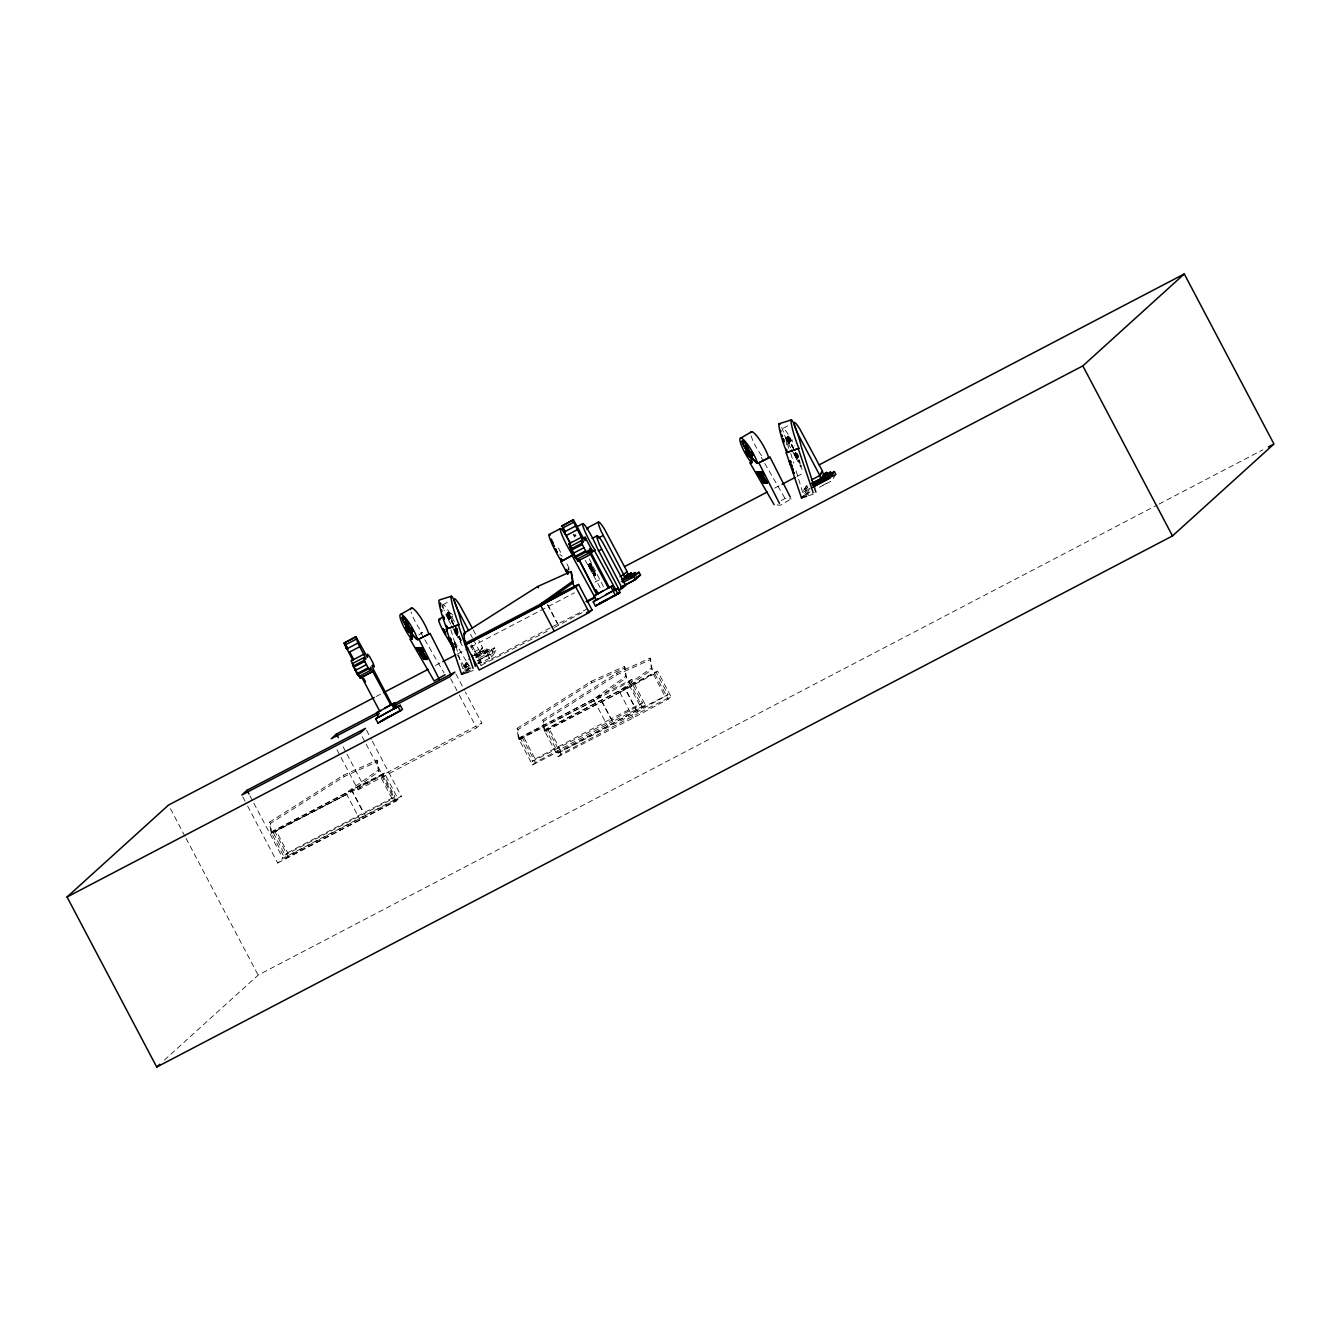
<?xml version="1.0" encoding="UTF-8"?>
<svg xmlns="http://www.w3.org/2000/svg" width="1341" height="1341" viewBox="0 0 1341 1341"><rect width="100%" height="100%" fill="white"/><g stroke="black" fill="none" stroke-linecap="round" stroke-linejoin="round"><path stroke-width="0.75" stroke-dasharray="5 3.75" d="M594.381 575.96L592.739 572.959L594.381 575.96L593.929 571.819L595.84 574.3L594.029 571.836L595.773 574.367L594.415 571.752L595.354 575.222L594.465 575.607L593.61 573.227A30.893 3.554 62.4 0 1 594.314 574.937L594.516 575.54M592.404 567.461C596.477 576.094 588.381 564.025 593.828 570.227M800.711 464.673L801.18 465.897M459.259 636.925L460.349 639.741M799.554 461.354C799.37 457.398 797.577 461.622 799.605 463.466M448.699 613.323L447.86 612.301L449.587 616.374M457.13 634.561L456.426 632.684M457.164 634.88L454.314 630.086C460.114 632.868 455.672 638.249 454.113 630.253M788.944 443.385C791.777 440.569 782.155 432.137 789.011 443.553C793 442.614 788.357 432.808 786.832 437.535L788.24 439.328L786.832 437.535M797.074 458.27L796.655 457.214M457.667 633.991L455.068 628.996L455.253 630.689M790.352 441.792L787.586 436.579L790.587 441.44L789.598 442.262L788.441 440.552L789.681 442.228M797.778 456.242L795.263 452.101L797.727 457.482L797.157 458.773L794.526 454.348L794.911 453.224L796.956 457.482M794.76 453.442L795.196 454.398M593.979 571.802C598.539 578.709 591.163 569.154 594.549 574.585L593.51 572.473L594.281 571.635M455.135 629.247L457.247 634.746M797.359 458.203L794.727 453.04M794.727 455.873C792.967 453.208 796.101 451.481 796.453 455.705M593.677 571.618L595.27 574.87L595.169 573.361M589.671 566.857A9.337 1.073 62.4 0 0 590.358 568.148L588.984 564.477L589.654 565.718M594.365 571.836L593.258 573.412A30.893 3.554 62.4 0 1 593.962 575.121L593.175 572.573L593.661 573.747M447.559 612.787L448.866 615.1M449.671 618.989L446.888 614.01L447.676 612.954M789.614 442.698C787.184 435.071 786.731 443.72 789.899 442.513L787.167 437.25M591.565 565.634L591.398 564.695L589.688 565.366L590.61 566.288C590.275 570.026 589.453 562.868 588.515 565.265C591.063 568.232 587.341 563.455 588.833 566.455M787.485 436.479L789.916 441.86M590.325 566.74L591.146 567.26L589.017 564.125L590.66 563.304L589.571 563.622C592.538 569.003 593.074 566.053 590.057 563.505M591.616 570.227L592.554 571.249L591.213 568.4L592.739 571.501L591.448 569.053M594.935 574.266L593.644 573.093L594.817 575.591C590.794 568.366 595.22 577.351 594.314 572.791M590.342 568.131L588.95 564.628L590.895 567.813L590.023 568.131M590.61 565.198L589.889 563.656L591.733 566.321M569.02 569.824L568.249 568.098M591.314 564.695C591.632 569.372 589.554 560.152 590.744 564.46M562.214 556.347L559.7 554.302M590.258 563.538L590.711 567.042L589.386 563.941L589.822 564.762L587.978 564.93M592.94 569.959L593.962 570.964L592.035 567.645L593.175 569.824M448.581 616.307C450.76 619.726 448.162 619.995 446.519 614.212L448.212 612.116M788.793 439.546L787.469 438.272L789.011 440.183M595.404 574.551L595.052 573.479L595.722 574.434M799.437 462.159L798.783 460.499L799.521 462.628M447.123 613.809L448.313 615.62L447.324 613.139M447.492 613.491L449.905 618.151L450.274 616.307M787.083 437.384L787.888 439.513M593.895 570.311L592.94 570.746L591.599 567.981M593.208 572.892L594.734 575.775L593.56 572.909M454.582 630.019L455.152 631.98M794.09 453.794L797.157 458.773M595.857 574.551L594.532 575.423M593.225 570.897L591.917 568.45L590.912 568.819L592.219 571.534L591.398 569.02M588.598 564.628C587.609 568.5 589.654 561.158 590.778 564.762M589.453 564.913L589.587 563.622M589.856 563.874L590.157 564.561M789.229 438.809L790.553 441.239M442.949 608.144L442.496 607.02M458.538 637.025L461.12 640.78L459.611 637.662M458.89 636.841L459.309 638.098M592.722 569.607L591.666 567.981L592.37 571.048M591.197 568.534L591.565 570.026L590.928 568.936M589.286 566.355L590.04 567.846L588.263 564.829M589.939 565.701C592.169 565.969 591.18 567.277 589.034 564.125M454.884 644.585L455.152 645.507M456.074 646.932L455.286 644.317L455.303 645.306M448.38 615.972L447.525 614.564L448.816 615.301M449 619.693L448.866 617.329M447.86 612.301C452.068 613.826 448.833 622.291 450.174 618.235L447.576 613.373M454.146 630.102L454.716 629.18M455.068 628.996C452.353 634.628 461.857 638.132 454.968 628.611L457.734 633.12M456.225 628.627L457.532 632.047M457.197 628.761L457.633 629.884M457.214 631.343L456.108 627.605M456.862 635.265L457.784 633.907M459.326 635.768L458.572 637.293L459.997 639.925M469.384 665.739L466.668 670.047L464.405 665.807L469.886 657.543M467.892 662.907L465.159 667.215L468.629 665.404M464.64 670.265L467.707 665.421L466.199 662.588L462.109 669.058L469.166 665.371M474.697 654.525L479.894 651.827L482.609 647.519L478.838 640.428M483.766 650.519L481.05 654.827L479.542 652.011L482.257 647.703L483.766 650.519L474.094 655.581M486.817 648.692L483.632 653.704L484.386 655.129L487.571 650.1L486.817 648.692L471.579 656.654M486.984 654.006L490.622 648.256L492.868 652.497L489.247 658.247L486.984 654.006L477.614 658.666M477.983 660.761L490.337 654.307L494.41 647.837L495.919 650.653L491.829 657.124L478.821 663.694M787.519 437.065L789.246 441.658L788.458 439.697M789.145 438.608L787.854 436.261L790.235 441.625M789.413 440.368C791.928 444.676 786.429 433.193 788.273 437.216M796.889 455.605L797.929 456.644M797.325 455.554L797.878 456.996M796.755 458.756L794.61 453.593L796.956 458.756M798.063 457.08L796.286 453.711M796.805 458.957L797.945 457.147L794.911 452.286L797.375 457.784M799.068 460.147L799.538 463.114M810.081 491.929L806.611 493.739L804.349 489.515L807.986 483.766M807.835 486.615L805.103 490.923L810.316 488.208M804.583 493.957L807.651 489.113L806.142 486.297L802.052 492.75L809.109 489.063M806.611 493.739L809.327 489.431M835.862 474.362L831.772 480.832L819.435 487.286M593.493 572.439L594.717 574.585L593.694 572.506M589.654 567.277L591.699 566.757L590.375 565.533M588.665 565.952L589.571 567.897L590.895 567.796M594.398 573.546L594.281 572.205M457.331 630.253L455.655 628.661L456.996 630.002M568.735 569.539L568.081 570.009M455.202 644.183L454.23 643.948M271.569 833.214L274.385 830.666L384.431 773.12L397.875 798.633L395.059 801.18L360.075 819.904L285.013 858.726L271.569 833.214L346.632 794.408L381.615 775.668L384.431 773.12M273.111 832.359L275.676 830.029L287.628 852.708L285.063 855.038L273.111 832.359L346.649 794.341L360.075 819.904M457.398 654.944L466.668 670.483L470.037 667.416M477.614 663.996L481 660.929L471.747 645.407M336.943 749.703L358.081 789.799L363.294 785.072L481.805 723.101L465.478 692.124M247.616 806.025L277.671 863.017L282.884 858.29L401.395 796.319L372.312 741.171M285.013 858.726L287.846 856.161L397.875 798.633M392.259 799.001L394.874 796.621L382.923 773.958L380.308 776.322L392.259 799.001L285.063 855.038M358.081 789.799L476.591 727.828L481.805 723.101M277.671 863.017L396.182 801.046L401.395 796.319M164.39 1060.077L258.159 975.108L1157.166 505.054M645.39 704.88L642.574 707.428L607.59 726.151L532.528 764.973L519.084 739.461L521.9 736.913L599.226 696.046L612.669 721.559L645.39 704.88L631.946 679.367L598.941 696.247L610.893 718.927L642.389 702.868L630.438 680.205L627.823 682.569L639.774 705.232L606.115 723.252L532.578 761.286L520.626 738.606L523.191 736.276L535.143 758.956L532.578 761.286M544.697 731.214L547.514 728.666L624.839 687.799L638.282 713.311L671.02 696.633L657.559 671.12L624.554 688L636.522 710.68L668.002 694.621L656.051 671.958L619.777 692.342L544.697 731.214L558.158 756.726L633.203 717.904L668.187 699.181L671.02 696.633M532.528 764.973L535.361 762.409L612.669 721.559M519.084 739.461L594.164 700.589L629.13 681.915L631.946 679.367M560.756 750.709L548.804 728.029L546.24 730.376L558.191 753.039L636.522 710.68M558.158 756.726L560.974 754.162L638.282 713.311M619.76 692.409L654.743 673.685L657.559 671.12M639.774 705.232L642.389 702.868M558.191 753.039L631.728 715.004L668.002 694.621M270.848 832.091L345.693 793.168L378.246 770.103L377.005 760.146L343.464 775.215L269.608 822.117L270.848 832.091L271.67 833.381L346.514 794.459L379.067 771.41L377.005 760.146M518.364 738.321L593.208 699.415L625.761 676.35L624.52 666.376L590.979 681.463L517.123 728.364L518.364 738.321L519.185 739.629L594.029 700.706L626.582 677.658L624.52 666.376M543.977 730.091L618.838 691.168L651.374 668.103L650.134 658.146L616.592 673.216L542.736 720.117L543.977 730.091L544.798 731.381L619.643 692.459L652.195 669.41L650.134 658.146M591.029 564.611L590.258 564.863M271.67 833.381L270.429 823.408L344.268 776.523L377.81 761.437M519.185 739.629L517.944 729.655L591.783 682.77L625.325 667.684M544.798 731.381L543.558 721.408L617.413 674.523L650.955 659.437M590.409 567.377L588.33 564.745L589.051 565.466M446.67 614.765L449.788 612.921M454.213 644.166L455.286 644.317M455.823 647.653L457.03 646.68L455.957 647.334M477.865 662.789L481 660.929M466.668 670.483L471.361 667.701M418.694 634.947L422.314 632.835A17.265 3.487 59.9 0 1 411.167 611.965M781.384 500.495L785.005 498.399L791.224 498.919M789.413 499.975L780.361 505.222L776.204 504.87M554.537 627.387L584.659 611.261M550.162 627.89L481.805 664.03L471.697 644.837M552.006 626.918L589.051 607.942M287.628 852.708L394.874 796.621M535.143 758.956L610.893 718.927M442.899 604.757L449.352 601.388M787.687 425.935L782.842 428.466A20.836 2.397 62.4 0 1 788.424 434.685L794.291 445.262M448.28 612.25L450.559 617.782M788.223 435.942L790.637 441.105M787.687 436.797L790.1 441.927M450.308 617.598L447.995 612.686L450.258 617.732M449.755 619.14L448.481 616.877L449.989 618.134M450.693 624.085L447.86 618.788L452.705 616.257M787.15 439.06L788.273 441.474M450.408 618.084L448.497 616.86M790.637 447.793L787.804 442.48L792.648 439.949M789.011 443.553L787.502 438.876M453.509 623.85L451.85 621.872L453.157 624.034M792.598 447.609L791.475 444.24L793.57 447.726M792.933 447.995L791.793 445.581L793.436 447.559M457.616 633.773L455.638 629.734L457.197 632.131M457.784 629.063L456.661 628.56M457.432 630.086L458.186 633.153M797.409 454.364L798.13 456.862M589.185 566.489L590.543 567.981L590.023 566.74M798.046 457.382L796.671 458.806L794.878 455.839M797.744 457.834L796.437 457.566M591.113 566.455L592.085 565.885L590.107 567.159M593.074 569.556C591.867 566.606 590.811 569.087 591.532 570.193M799.152 460.281L799.974 463.299M593.04 570.093L593.962 570.981L592.454 569.204M591.917 568.45L593.091 571.316L592.236 571.467M593.711 570.495L592.286 571.484L591.683 570.445M460.349 641.652L460.902 642.825L461.019 641.97M592.856 573.076L594.482 572.238M801.231 466.35L800.963 465.679M376.117 696.515L381.682 693.615M435.423 665.505L440.988 662.605M457.667 653.872L468.797 648.055M470.657 647.083L574.451 592.823M594.851 582.162L600.399 579.245M774.645 488.141L782.054 484.269M796.889 476.508L802.454 473.608M474.194 651.91L482.609 647.519M476.725 655.531L490.622 648.256M475.72 656.285L487.571 650.1M476.206 657.358L494.41 647.837M475.737 657.844L491.376 649.681L487.738 655.414L477.312 660.862M464.405 665.807L467.892 663.996M477.245 660.66L495.919 650.653M804.349 489.515L807.818 487.688M465.377 670.953L471.881 667.315M822.234 485.576L827.447 482.844M805.321 494.661L808.858 492.817M1159.026 504.082L1262.836 449.805M481.067 665.404L547.262 631.175M382.923 773.958L351.426 790L363.377 812.68M457.13 635.114L454.482 629.817L454.901 630.873M803.762 495.885L814.171 492.6M808.455 495.734L813.652 494.091M465.562 671.64L470.758 669.98M468.512 672.025L473.725 670.383M590.794 567.444L589.621 564.511M590.191 567.494L589.604 566.237M593.242 570.78L591.951 567.796L593.258 570.428M460.315 639.556L459.51 638.45M454.549 629.7L456.845 633.673M422.314 632.835L420.756 632.717L423.806 637.964M593.024 570.763L591.565 568.215L592.554 570.311M591.498 566.288L591.046 565.014M593.795 572.272L595.169 575.406L594.314 573.982M595.22 574.736L594.666 573.378M800.242 465.327L800.879 466.534M789.43 442.614L788.525 441.34M595.337 574.602L594.75 573.68M449.47 619.156L446.536 614.195M456.946 630.169L456.007 628.476M456.963 634.829L455.286 631.946M797.442 457.348L795.582 453.442M449.067 619.257L449.922 618.871L447.743 613.088L448.162 614.161M651.374 668.103L652.195 669.41M625.761 676.35L626.582 677.658M616.592 673.216L617.413 674.523M618.838 691.168L619.643 692.459M590.979 681.463L591.783 682.77M593.208 699.415L594.029 700.706M542.736 720.117L543.558 721.408M517.123 728.364L517.944 729.655M378.246 770.103L379.067 771.41M343.464 775.215L344.268 776.523M345.693 793.168L346.514 794.459M269.608 822.117L270.429 823.408M454.264 643.244L455.487 645.306M448.632 617.681L449.419 619.659L446.871 614.027M791.123 444.424L793.218 447.911M786.48 437.904L789.463 442.899L788.424 440.569M453.627 624.018L451.179 620.715L453.275 624.202M457.432 631.896L455.32 628.409L457.549 633.17L455.638 629.734M791.793 445.581L793.084 447.743M449.151 617.815L447.559 615.167L449.654 619.291M455.001 626.029L458.086 631.192M454.616 641.534L469.015 665.689M454.213 643.01L456.393 646.949L454.314 642.389M575.272 534.623L576.043 535.931M574.92 534.808L575.691 536.115M594.633 574.015L595.354 575.222M594.281 574.199L595.002 575.406M763.733 461.656L760.699 456.409L762.258 456.543A17.265 3.487 59.9 0 1 751.111 435.674M764.756 463.416L785.005 498.399M589.403 567.578L588.984 566.556M424.812 639.707L444.039 672.947M589.889 564.879L590.442 565.919M590.493 563.237L591.096 564.276M449.755 617.145C450.76 619.006 447.844 614.279 449.403 617.329M456.795 633.371L457.415 634.494L456.493 633.857M796.286 453.409L795.816 452.52M591.197 565.868L591.699 566.774M590.643 566.371L591.146 567.277M589.872 567.059L590.375 567.981M585.196 560.27L600.181 587.66M449.822 616.491L450.61 617.547L448.095 612.519M796.705 456.191L797.727 457.482M594.029 571.434L594.683 572.674M797.375 453.794L798.146 455.236M797.023 453.979L797.878 456.694M798.716 460.332L800.326 463.114M794.408 453.292L797.191 458.454M791.576 449.57L802.89 470.808M806.645 486.263L807.399 487.671M593.091 571.316L591.616 568.953A30.893 3.554 62.4 0 1 592.32 570.663M490.337 654.307L491.829 657.124M473.189 629.817L477.899 638.668M470.473 634.125L472.35 637.662M473.289 639.422L479.894 651.827M454.364 621.553L448.481 610.993A20.836 2.397 62.4 0 0 442.949 606.484M456.342 628.577L457.935 631.577M455.756 627.789L457.851 631.712M459.728 637.109L461.321 640.093M446.888 613.843L447.944 615.821M454.834 629.616L456.158 632.181M451.632 625.861L462.947 647.1M466.702 662.571L467.456 663.979M594.197 574.769L593.476 572.573L594.365 574.769M654.743 673.685L668.187 699.181M653.436 674.322L665.387 697.002M592.705 569.053L592.068 567.83M592.387 570.612L591.28 568.634L591.917 569.707M629.13 681.915L642.574 707.428M568.282 569.02L568.852 569.975M568.584 569.959L568.266 568.869M619.777 692.342L633.203 717.904M547.798 604.774L559.314 626.633M547.446 604.808L557.554 623.984M594.164 700.589L607.59 726.151M547.514 728.666L560.974 754.162M521.9 736.913L535.361 762.409M470.49 645.624L481.05 665.656M455.873 673.92L464.522 690.313M450.66 678.63L458.337 693.213M459.309 695.04L476.591 727.828M366.495 730.141L371.34 739.344M362.254 736.712L365.171 742.227M366.127 744.071L396.182 801.046M381.615 775.668L395.059 801.18M343.128 746.803L346.012 752.267M346.967 754.095L363.294 785.072M351.694 789.799L365.154 815.311M274.385 830.666L287.846 856.161M249.929 795.783L252.846 801.298M253.801 803.142L282.884 858.29M242.771 796.839L246.66 804.181M170.458 808.757L185.075 836.482M186.047 838.343L258.159 975.108M592.638 569.053L593.376 570.445M589.923 565.701L590.66 567.092M568.282 568.282L568.802 569.305M794.844 454.582L794.408 453.627M459.259 637.847L459.024 636.858L460.986 641.384M589.302 558.929L603.869 587.609M566.925 563.907L569.657 569.288M457.65 633.069L455.99 629.549M792.145 445.396L793.285 447.81M787.804 442.48L785.977 438.574A20.836 2.397 62.4 0 1 784.535 435.171M452.202 621.688L453.342 624.118M447.86 618.788L446.033 614.865A20.836 2.397 62.4 0 1 444.022 609.971M791.458 444.257L793.688 449.017M786.815 437.736L789.296 443.2M574.954 536.92L573.764 534.254M574.602 537.104L573.412 534.439M453.744 625.308L451.515 620.548L452.655 623.917M797.275 453.945L798.482 456.678M593.208 573.093L594.046 575.138M592.102 568.433L591.968 568.768A30.893 3.554 62.4 0 1 592.672 570.478M790.788 453.526L793.738 463.148M796.085 470.859L802.572 492.03M450.844 629.817L463.232 670.265M786.161 439.965L786.513 444.894M781.619 427.427A17.265 1.861 72.5 0 1 783.597 432.271M784.653 435.171A17.265 1.861 72.5 0 1 789.044 450.174M442.312 605.16A17.265 1.861 72.5 0 1 443.67 608.563M453.023 622.258A20.836 2.431 59.4 0 1 453.124 615.603M558.359 547.933A17.265 1.978 62.4 0 1 561.292 553.783M590.006 568.333A9.337 1.073 62.4 0 1 589.319 567.042M594.968 574.954L594.968 574.954M591.783 566.153L591.079 564.829L591.733 566.07"/><path stroke-width="1.5" d="M566.522 570.83L565.584 569.908L566.572 570.596M420.655 652.329C422.767 657.291 421.175 654.14 420.42 652.933M421.644 651.123L422.465 651.642L420.001 648.642L417.99 648.34L420.353 651.29L421.795 650.351M760.163 477.111L759.291 475.938L761.939 479.089L760.833 475.804L763.398 479.139L764.806 478.402M762.928 475.167C760.582 469.534 765.979 475.703 762.359 475.016C760.045 470.708 756.458 472.149 761.789 474.798M761.437 474.999L762.409 475.334L761.738 474.06M419.616 650.284C419.364 651.575 417.772 645.373 420.37 650.67M418.493 650.301C419.264 646.781 421.761 656.151 416.213 648.189C419.398 649.564 419.716 649.48 419.163 648.206M450.325 638.919L450.66 641.3L449.855 637.813M347.403 648.323C348.023 651.944 344.637 643.915 346.632 647.284M452.604 644.468L452.085 643.579L452.587 645.055M424.074 655.196C423.773 652.38 419.062 650.754 425.114 655.129M424.477 655.011C423.119 650.469 421.493 653.704 422.868 655.213M347.269 648.122C348.694 652.464 343.749 644.719 346.682 646.915M445.849 634.092L443.2 629.348M563.974 528.991L563.002 529.812L564.511 532.578L563.622 529.175L564.879 532.36L564.175 530.332M450.157 639.674L450.844 641.585L449.47 637.93M789.983 463.265L789.799 461.522L790.436 464.673M411.452 633.639L410.597 636.589L412.207 639.204L410.983 636.606L411.452 633.639L406.96 630.555L405.351 627.37L411.184 633.17L411.067 627.638L412.324 628.912M411.184 633.17C409.189 620.565 413.799 635.416 412.81 629.817M412.257 638.819L412.29 634.394L412.358 638.014M411.955 634.578L417.017 639.573L412.022 633.924L412.341 631.008M751.379 457.348C752.335 464.422 751.815 465.361 751.044 457.549C751.48 460.281 741.925 447.86 746.551 452.37C756.358 466.685 747.993 444.642 752.938 453.945M751.128 456.879L750.658 451.531L752.988 454.767M751.882 458.287L756.944 463.282L751.966 457.616L752.284 454.716M752.619 454.515L751.966 457.616M790.687 461.321L789.396 461.639L790.385 463.668L790.352 461.203L790.637 462.829M566.338 569.908L565.6 569.925M346.28 647.468L345.995 646.194L346.33 647.1M563.673 529.259L563.656 530.818M760.766 476.357L762.275 478.687L760.498 476.005L762.576 476.206L764.202 479.039L763.146 476.139L764.571 478.804L761.587 476.139L763.398 479.139M407.765 630.572L405.686 627.186L411.519 632.986M410.581 631.645L408.72 626.716A6.403 1.291 59.9 0 0 404.429 618.821A6.403 1.291 59.9 0 0 402.233 618.637A6.403 1.291 59.9 0 0 406.524 626.532L410.396 631.745L409.055 626.515A6.403 1.291 59.9 0 0 404.764 618.62A6.403 1.291 59.9 0 0 402.568 618.436A6.403 1.291 59.9 0 0 406.859 626.331L410.748 631.544M747.725 454.113L745.646 451.314M750.524 455.337L748.664 450.408A6.403 1.291 59.9 0 0 744.372 442.53A6.403 1.291 59.9 0 0 742.176 442.329A6.403 1.291 59.9 0 0 746.451 450.224L750.34 455.437L748.999 450.224A6.403 1.291 59.9 0 0 748.043 447.743M450.693 641.233L450.174 639.154M424.091 658.884L422.18 655.933M423.991 658.666L423.488 657.744M762.174 479.994L763.381 479.91L762.291 480.028A4.224 0.855 59.9 0 0 761.906 479.91L763.515 482.794L762.258 479.709A4.224 0.855 59.9 0 1 762.627 479.827L762.442 479.458M763.297 482.157C759.777 475.753 770.74 488.225 762.291 480.195C761.738 481.268 764.236 483.816 765.158 482.659M346.615 646.915L346.347 646.01M450.727 639.506L451.079 639.925M419.532 650.67L418.861 649.715M420.571 651.022L419.599 648.038L422.08 651.81M422.834 651.24L421.275 648.39L421.795 649.245L422.281 648.189M422.683 650.804L423.387 651.843L423.119 650.687M759.308 471.948L761.286 475.032L757.564 471.781L759.475 474.362L757.866 474.697M759.324 474.01C759.207 472.267 755.536 471.579 760.833 474.161M763.23 474.446C757.631 467.808 768.946 478.972 759.425 472.451M564.662 530.399L564.46 532.494L563.756 531.002M793.369 469.87L793.101 471.412M440.502 602.997L440.485 604.07M346.162 647.267L346.045 646.312L346.699 647.401M567.729 572.858L567.075 571.886M565.785 570.243L566.707 569.489M566.12 570.143L566.807 571.149L566.22 569.623M791.894 466.903L791.995 465.545M346.649 648.005L346.162 646.379L347.57 648.96M345.911 646.697L346.581 647.519M421.091 649.614L421.661 651.005M760.699 473.507L761.654 474.68M568.048 572.289C566.438 572.791 568.45 573.395 567.645 571.719M764.437 481.888L765.527 482.877L764.487 479.927L766.616 482.794L764.772 480.095L765.51 480.598A30.893 6.236 59.9 0 0 766.717 482.19L766.381 482.391A30.893 6.236 59.9 0 1 765.175 480.799L764.688 480.162M450.811 639.791L451.23 640.931M790.737 464.841L791.693 464.824M790.939 464.472A9.337 1.006 72.5 0 0 791.173 465.176L790.469 464.74L791.324 464.958M819.837 475.519L822.553 471.211L799.705 428.785A20.836 2.397 62.4 0 0 797.258 432.674L819.837 475.519L811.422 479.927M820.977 478.536L823.709 474.228L822.201 471.395L819.485 475.703L820.977 478.536L811.305 483.581M811.724 483.615L823.575 477.413L826.76 472.384L827.514 473.792L824.329 478.821L812.478 485.023M813.032 484.973L826.928 477.714L830.548 471.965L832.811 476.206M813.786 486.381L827.682 479.123L831.303 473.373M832.325 476.206L835.862 474.362L834.353 471.546L830.28 477.999L812.629 487.219M419.398 649.547L417.99 648.34L419.163 649.865M759.475 473.205C758.503 472.283 754.748 469.987 758.051 474.731M792.799 470.289L793.051 471.328M423.622 658.951L421.996 656.52L423.169 656.956M424.879 656.336C429.589 664.197 422.398 651.944 424.829 658.548L423.655 656.453M764.068 481.335C761.101 480.715 766.985 483.43 763.733 480.179M567.545 572.791L566.941 572.054A9.337 1.073 62.4 0 0 567.629 573.311M763.834 477.413L762.912 476.122L764.621 479.106L762.945 476.491L764.236 478.854L763.482 477.614M349.582 651.709L353.571 659.269L352.717 660.04L343.983 643.16L355.901 636.69L367.468 657.408L367.568 654.173L369.798 656.872L373.167 663.242L374.29 666.93L372.815 665.136L371.943 665.924L373.988 670.483L394.036 708.719M819.133 464.874L1184.287 273.95L1273.95 444.005L1172.487 535.931L156.713 1067.05L67.05 896.995L168.513 805.069L374.256 697.488M355.901 636.69L357.863 643.077L365.976 658.766L365.104 659.537L363.629 657.744L352.331 663.644L356.823 673.718L359.07 676.4L370.351 670.5L370.451 667.265L390.952 705.232L391.79 704.461M356.689 669.142L355.281 669.88L351.241 660.828L353.571 659.269M363.931 654.19L351.241 660.828M247.029 790.268L241.816 794.995L360.31 733.041L365.523 728.314L247.029 790.268L248.957 793.956M443.2 628.778L444.491 631.879M443.05 629.113L444.441 631.695L443.318 629.667M468.512 672.025L461.572 674.221L446.285 629.03L458.991 624.671A17.265 1.861 72.5 0 1 451.716 601.791A17.265 1.861 72.5 0 1 453.828 599.88A17.265 1.861 72.5 0 1 461.254 622.626L465.361 633.673M570.277 543.088L564.125 532.025L562.164 525.638M380.844 710.814L336.407 734.047L331.193 738.774L379.335 713.613M561.527 526.225L573.462 519.738L582.396 536.417L585.011 540.473L585.866 539.685L585.112 537.221L581.893 538.914M446.285 629.03L458.991 624.671M451.029 644.283L451.766 645.239M384.733 708.048L394.891 702.734L397.137 706.992L378.799 717.117L376.553 712.859L377.961 711.585M380.509 710.361L379.671 711.132L361.785 677.222L362.623 676.451L360.293 678.01L355.432 669.729M393.299 708.886L400.238 705.265L402.484 709.506L377.944 723.101L375.698 718.843L377.676 717.066M588.615 551.671L591.85 549.978L590.358 548.184L589.487 548.972L591.532 553.531L609.35 587.526L608.496 588.28L590.61 554.369L577.854 561.074L568.785 543.893L569.774 542.988M376.553 712.859L394.891 702.734M572.993 552.777L569.623 545.234L570.445 544.48M572.825 520.325L583.519 541.814L582.665 542.602L581.173 540.809L569.891 546.709L571.015 550.397L576.613 559.465L587.894 553.548L588.012 550.313L590.61 554.369M377.944 723.101L388.588 716.764M375.698 718.843L400.238 705.265M567.813 574.384L560.823 561.594L572.657 555.191A17.265 1.978 62.4 0 1 560.354 530.282A17.265 1.978 62.4 0 1 569.64 542.032M560.823 561.594L572.657 555.191M577.854 561.074L578.826 560.169M591.264 552.408L595.052 550.196A17.265 1.978 62.4 0 1 583.938 528.924A17.265 1.978 62.4 0 1 586.051 527.013A17.265 1.978 62.4 0 1 597.298 548.167L619.71 590.677M461.572 674.221L463.818 672.176M575.792 586.989L578.608 584.441L592.052 609.954L589.235 612.502L554.252 631.225L479.19 670.031L465.746 644.535L575.792 586.989L589.235 612.502M597.768 598.891L596.343 600.165L594.113 595.924L602.897 590.895M605.646 594.666L617.799 588.313L620.028 592.554L595.488 606.149L593.242 601.908L595.22 600.114M594.113 595.924L612.451 585.782L614.681 590.04L613.273 591.314M626.733 571.735L628.225 574.568L624.856 577.636L623.347 574.803L627.085 571.551L604.355 528.89A20.836 2.397 62.4 0 0 601.304 531.656L623.699 574.619L620.129 576.496M627.387 576.412L631.326 572.842L632.08 574.266L628.141 577.837L627.387 576.412L621.621 579.329M595.488 606.149L597.466 604.355M599.997 603.148L598.589 604.422L616.927 594.298L611.848 596.946M593.242 601.908L617.799 588.313M630.672 576.613L635.181 572.523L635.936 573.948L631.427 578.038L630.672 576.613L635.936 573.948M622.744 582.581L633.958 576.814L639.037 572.221L640.529 575.054L635.45 579.647L623.112 586.101M622.224 588.397L625.61 585.33L602.88 542.669A20.836 2.397 62.4 0 0 599.829 545.435L622.224 588.397L619.006 590.074M637.428 576.781L632.918 580.871L620.766 587.224M806.712 496.287L801.499 497.93L786.212 452.738L798.934 448.38A17.265 1.861 72.5 0 1 791.659 425.499A17.265 1.861 72.5 0 1 793.771 423.588A17.265 1.861 72.5 0 1 801.197 446.335L815.915 492.046M786.212 452.738L798.934 448.38M156.713 1067.05L159.78 1064.268M801.499 497.93L803.762 495.885M67.05 896.995L1082.841 365.892L1184.287 273.95M423.957 656.503C431.433 663.829 421.711 651.76 425.835 657.76M426.924 659.504L425.633 656.336L426.438 658.682A30.893 6.236 59.9 0 1 425.231 657.107L424.175 656.369L425.248 659.37L423.303 656.319L424.494 659.135M760.95 474.597L759.207 471.931L759.626 472.77M762.224 476.089L761.336 476.457L762.811 478.905L761.185 476.239M763.7 482.777L763.264 481.536M422.08 656.336L421.962 656.202A4.224 0.855 59.9 0 1 422.348 656.319L422.499 655.749M346.464 647.586L346.062 646.278M449.872 638.014L450.023 638.718M422.901 654.978L421.376 652.195L422.097 652.832A30.893 6.236 59.9 0 0 423.303 654.425C427.058 657.425 420.404 649.647 423.438 653.503M761.923 475.938L763.146 478.72L761.319 475.904M420.873 654.944L419.549 652.38M764.504 482.525L762.124 479.642M465.025 643.395L539.87 604.489L572.423 581.424L571.165 571.45L537.624 586.537L463.785 633.438L465.025 643.395L465.847 644.703L540.691 605.78L573.227 582.732L571.165 571.45M761.152 474.781L760.297 474.999M424.309 658.884L423.236 656.252L424.292 656.319M422.968 652.43L423.756 653.603L422.666 652.313M763.046 477.396L762.325 476.29L763.834 478.871M438.842 619.408L443.536 616.625M454.314 649.765L444.039 632.499L447.173 630.656M418.945 650.284L417.286 648.273L418.023 649.212M418.426 649.513L417.721 648.105L418.09 649.547M422.063 649.832L421.007 648.39M422.717 650.184L421.527 648.843M758.704 473.205L759.744 474.898L757.9 471.931M759.425 472.066C761.654 474.044 757.682 474.161 757.095 471.747M761.135 473.407L760.397 472.25L762.006 473.524M419.699 651.139L417.369 649.48M757.112 473.423C760.665 478.15 755.67 468.713 758.268 473.457M400.925 614.295L411.788 607.993M405.267 622.425L405.686 622.827M406.289 622.509L406.943 623.146L406.608 622.274M408.05 625.208L406.926 625.342L406.725 623.515M409.709 629.164L408.234 627.772L409.223 628.024M409.508 629.365L409.173 627.839M740.869 438.004L751.731 431.701M744.674 446.084L745.663 446.519L745.026 445.882M415.609 637.83L417.269 639.406L416.699 637.696M746.233 446.218L747.222 446.654L746.568 446.017M746.87 449.034L747.993 448.9L746.87 449.034L746.669 447.224M445.061 674.691L434.199 680.993L409.91 639.02L411.452 639.154A17.265 3.487 59.9 0 1 400.305 618.285A17.265 3.487 59.9 0 1 406.139 618.771A17.265 3.487 59.9 0 1 417.688 639.674L430.092 633.505L450.358 673.4M417.688 639.674L430.092 633.505M746.92 450.76L750.675 455.253M748.781 451.682L749.686 453.09M747.038 453.258L751.463 456.678M416.213 648.189L418.66 650.988M418.509 650.921L416.816 648.239L418.074 647.921L418.107 648.893M418.124 651.022L417.152 649.463M421.895 650.771L420.454 648.541L421.677 649.53M421.191 649.698L420.655 648.692L421.711 648.223L423.538 651.206M417.738 650.988L417.269 649.681M420.571 648.407L422.298 648.189L421.879 649.865M420.085 649.916L419.951 649.647M419.163 651.106L420.236 650.972L419.197 649.513M419.331 651.156L420.722 650.888M420.873 651.273L423.337 651.106M423.387 651.843A9.337 1.877 59.9 0 0 422.717 650.569L423.739 651.055M421.845 651.34L420.789 648.709M421.04 652.346L422.666 655.062L421.61 652.195M421.242 652.531L422.298 652.262M421.392 655.095L420.823 652.681M421.426 654.056C423.79 656.285 419.8 649.681 423.454 655.431L423.672 653.721L423.588 654.592M421.04 652.396L421.761 653.017A30.893 6.236 59.9 0 0 422.968 654.609L422.516 652.631M422.566 656.738L424.527 656.872L425.164 658.347L423.974 659.085M423.119 656.906L422.164 655.95A4.224 0.855 59.9 0 1 422.683 656.118M424.359 656.453L425.566 656.906A30.893 6.236 59.9 0 0 426.79 658.498M422.968 657.811L424.058 657.509M425.248 659.37L424.561 656.822L426.337 659.286M426.153 659.135L424.862 656.822L425.767 656.336M774.143 504.702L749.837 462.712L751.396 462.846A17.265 3.487 59.9 0 1 740.249 441.977A17.265 3.487 59.9 0 1 746.082 442.48A17.265 3.487 59.9 0 1 757.615 463.383L770.036 457.197L790.302 497.109M757.615 463.383L770.036 457.197M423.773 656.302L425.248 658.649L424.963 656.839M424.209 657.023L425.767 659.42L426.689 659.085M756.207 471.982L758.319 474.613M757.464 471.781L757.212 473.39L759.442 474.613M759.475 474.362L758.654 474.781L757.564 472.133L759.609 471.948L758.319 471.931M757.9 472.317L760.179 474.68L759.107 474.815M757.883 472.987L757.967 473.138M758.822 472.099L760.179 472.317M760.582 472.401L761.654 471.931L761.738 472.937L761.638 471.948M757.732 474.563L756.156 471.898M757.682 474.697L758.805 474.664L758.134 473.423M760.23 473.155L760.615 474.798L760.163 472.971M761.939 473.356L762.074 472.753M760.598 474.831L759.04 472.367L760.498 473.675M762.141 473.792L761.872 472.568M762.275 474.06L761.822 473.574M759.291 475.938L761.956 478.703L759.626 476.105M760.816 474.982L761.872 474.68M763.582 474.982L763.331 475.535A9.337 1.877 59.9 0 0 762.66 474.261L761.923 475.049L763.431 475.217M761.772 475.049L762.627 474.898L761.755 473.49L762.426 474.865M761.554 475.887L762.04 476.524A30.893 6.236 59.9 0 0 763.247 478.117M762.023 475.519L763.18 474.597M760.146 477.279L761.487 478.251M761.319 478.787L760.816 478.737M763.163 479.843L765.108 482.056M766.449 482.76L764.99 480.112L764.035 480.346L764.772 482.24M764.806 482.861L763.247 481.318L763.465 482.157M764.957 482.626L763.264 480.128L765.46 480.095M764.001 481.218L763.599 481.352M765.024 479.961L765.292 482.307C761.504 475.871 768.544 487.001 764.806 480.531L765.711 480.028M765.175 483.078L764.152 480.732L765.711 483.112L766.583 482.71M764.806 480.531C769.181 487.169 764.169 476.91 766.717 482.19M542.585 604.707L577.099 585.263L541.915 603.266M561.845 525.94L573.462 519.738M549.056 534.556L560.337 528.656M562.399 528.153L573.68 522.252M343.983 643.16L355.583 636.975M344.855 645.105L356.136 639.204M563.84 531.237L564.628 530.466L565.231 532.075M564.125 532.025L575.406 526.125M564.511 532.578L565.265 532.193L563.807 530.148M576.278 527.047L582.732 523.677M346.581 648.977L357.863 643.077M347.922 648.776L346.933 649.329L346.917 648.306M566.288 535.512L577.569 529.611M348.727 652.464L360.025 646.563M587.207 527.968L598.505 522.068M569.707 543.055L571.115 542.317M568.785 543.893L581.558 537.188M570.83 548.452L572.238 547.715L571.367 548.503L569.891 546.709M570.646 549.156L581.927 543.256M592.186 538.378L597.03 535.847M571.015 550.397L582.312 544.496L581.173 540.809M353.085 666.108L364.383 660.208M598.254 538.059L603.098 535.528M353.471 667.332L364.752 661.431L363.629 657.744M561.192 558.744L561.996 560.655L561.745 559.834M572.708 553.582L583.989 547.681M355.147 670.534L366.445 664.633M575.758 555.761L577.183 559.583M574.384 556.766L585.665 550.866L587.894 553.548M575.121 557.672L586.403 551.754M356.823 673.718L368.121 667.818L370.351 670.5M590.208 552.727L595.052 550.196M357.578 674.607L368.859 668.706M578.759 560.236L580.167 559.499L579.329 560.27L597.214 594.18L598.052 593.426L596.175 589.856M598.388 550.983L601.606 549.29M568.081 571.953L567.142 571.869A9.337 1.073 62.4 0 0 567.981 573.127L567.729 572.708M383.526 692.643L428.014 669.377M442.848 661.633L455.823 654.844M624.504 566.64L767.236 492.013M782.054 484.269L795.029 477.48M626.247 575.507L631.326 572.842M625.007 576.261L628.225 574.568M629.968 575.255L635.181 572.523M823.374 474.161L826.76 472.384M607.372 588.448L612.451 585.782M621.369 581.374L639.037 572.221M825.352 474.68L830.548 471.965M586.051 601.556L594.113 597.348M830.833 473.39L834.353 471.546M587.023 601.908L595.086 597.7L572.104 555.694M385.353 707.847L390.181 705.316M391.958 705.014L454.917 672.092L449.704 676.819L394.153 705.852M637.009 576.898L640.529 575.054M620.766 587.861L625.61 585.33M393.751 708.752L397.137 706.992M599.192 603.45L620.028 592.554M601.69 602.26L608.462 598.723M1268.385 446.905L1272.089 444.961M551.335 598.337L578.608 584.441M586.604 612.72L592.052 609.954M779.071 423.773L791.224 419.934M790.553 462.963L790.587 461.22M789.849 462.058L789.782 462.762M789.698 462.092L790.335 462.293M792.095 468.512L793.218 468.629M793.403 472.434L793.755 473.524L793.939 472.518M451.28 596.225L439.127 600.064A17.265 1.861 72.5 0 0 440.887 611.077A17.265 1.861 72.5 0 0 446.838 628.51M450.408 640.244L451.297 639.758M452.336 644.736L452.386 643.328M451.967 644.283L452.135 643.579M453.996 648.809L452.755 645.205M452.872 646.915L453.811 649.815L453.929 648.793A30.893 3.336 72.5 0 0 453.509 646.965L453.962 649.228M421.024 654.274L421.962 655.363M423.203 654.475L421.694 652.514L423.454 655.431M425.097 656.269L425.7 658.414M426.505 659.051L424.494 656.386L425.767 659.42M416.414 648.34L417.051 649.262M421.56 650.452L421.04 651.039M421.476 648.424L422.717 650.569M749.502 451.515L748.647 451.448L749.585 453.258M749.166 451.716L748.161 451.464L749.116 453.208M750.256 452.923L749.066 453.04L750.072 453.292L748.881 451.464M761.671 478.603L760.347 476.86M760.783 472.133L761.738 472.937M416.816 648.239L417.671 649.396M418.845 650.854L418.174 649.48M762.928 474.798L760.883 472.283L762.442 474.965M564.712 532.176L564.393 530.885M422.432 648.508L422.868 649.262M420.186 648.374L421.325 649.932M419.733 652.128L421.745 654.894M756.542 471.781L756.911 473.038M416.615 648.072L417.302 649.145M420.035 650.838L419.498 649.664L420.42 650.854M758.201 474.379L757.631 473.323M420.37 649.664L419.582 648.055M762.208 472.384L762.761 472.92M763.063 475.401L762.627 474.513M760.95 475.217L760.515 474.328M759.408 475.1L758.47 473.222M421.007 651.525L420.571 650.62M419.465 651.391L419.046 650.502M761.571 479.257L760.95 477.983M421.627 655.548C417.789 648.239 424.611 658.045 421.309 652.665M452.303 645.272L451.9 644.485M762.66 474.261L763.347 475.519M423.052 650.368L423.102 650.385A9.337 1.877 59.9 0 1 423.722 651.642M419.649 649.027L419.264 648.239L419.632 649.664M756.911 462.913L757.028 462.109M346.347 648.29L345.559 646.748M747.39 454.297L751.044 457.549M407.446 630.605L411.1 633.84M448.497 638.634L447.827 637.746M422.381 649.597L421.946 648.39L423.722 650.854M564.494 530.382L565.014 532.042L563.455 529.745M747.255 450.559L746.803 450.023A6.403 1.291 59.9 0 1 742.512 442.144A6.403 1.291 59.9 0 1 744.708 442.329M444.592 631.41L443.402 629.482M448.565 638.534L447.928 637.578M762.811 474.077L762.928 474.211A9.337 1.877 59.9 0 1 763.666 475.351M585.112 537.221L591.85 549.978M451.984 643.412L452.353 644.267M758.889 472.183L760.28 474.915M566.254 570.076L566.455 571.434M746.334 447.408L747.641 449.101M406.39 623.716L407.714 625.409M767.203 483.011L765.057 480.212L766.432 482.643M421.426 654.71L420.521 653.184M746.334 451.381L747.373 453.074M555.928 549.123L555.794 549.659M557.185 552.106L556.297 550.648M450.693 640.83L450.593 640.126A9.337 1.006 72.5 0 0 450.861 641.601M440.669 603.685L440.602 606.601M567.26 572.758L566.254 570.746M761.403 476.575L762.409 478.586L761.554 476.591A30.893 6.236 59.9 0 0 762.912 478.318M764.37 480.145L765.627 482.123M763.331 479.961L764.102 481.184M572.423 581.424L573.227 582.732M537.624 586.537L538.445 587.844M539.87 604.489L540.691 605.78M463.785 633.438L464.606 634.729M764.102 480.598L765.191 482.358M449.872 640.445L449.084 638.903M445.178 633.941L445.061 634.042M449.654 641.182L449.537 641.283M346.38 647.636L345.944 646.965M567.327 572.272L566.874 571.4M425.164 658.347L423.924 656.302M344.62 642.59L345.693 644.334M566.187 570.629L565.936 569.724L566.321 570.629M453.711 647.217L453.778 647.452M553.766 545.016L554.554 546.34M421.845 652.581L422.968 654.609M453.694 647.921L453.325 646.915L453.962 649.044M567.444 571.685L567.444 572.004M758.47 471.998L759.408 473.49M761.068 472.434L762.593 474.982M421.124 648.742L421.745 649.849M594.482 550.715L616.458 590.895M571.802 581.692L574.803 587.157M766.381 482.391L765.108 480.296L766.868 483.213M757.447 473.004L756.944 472.082L757.615 473.105M425.835 657.576L426.438 658.682M749.267 451.498L750.122 452.906M748.412 451.481L749.351 453.224M408.938 627.823L409.893 629.566M408.469 627.789L409.642 629.549M420.051 649.413L420.471 650.402M790.519 463.835L789.413 461.639M423.572 653.754L424.225 654.961M760.934 473.339C764.068 477.916 758.721 469.333 760.615 473.373M421.661 649.731L422.365 651.022M423.655 658.867L423.907 657.66L424.426 658.766M826.928 477.714L827.682 479.123M823.575 477.413L824.329 478.821M472.25 628.041L459.762 605.076A20.836 2.397 62.4 0 0 457.315 608.965L468.579 630.572M427.259 659.303L425.751 656.47M762.794 472.971L762.241 471.881M346.464 647.82L346.866 648.709M1082.841 365.892L1172.487 535.931M633.958 576.814L635.45 579.647M615.821 590.09L618.067 594.348M611.043 587.073L615.519 595.572M582.312 544.496L585.665 550.866M540.792 605.713L554.252 631.225M444.039 632.499L442.061 628.745A20.836 2.431 59.4 0 1 439.999 619.81M398.277 707.042L400.506 711.3M393.483 704.008L395.729 708.266M364.752 661.431L368.121 667.818M363.562 678.228L365.456 681.798M346.196 647.938L345.592 646.546M336.407 734.047L338.318 737.701M564.745 530.701L565.315 531.774M426.371 659.068L425.415 656.654M759.174 463.5L779.439 503.411M761.939 479.089L761.302 477.782M579.128 559.8L596.427 593.862M552.576 541.898L553.33 543.39M552.224 542.082L552.978 543.574M451.481 644.418L453.811 647.938M419.23 639.808L439.496 679.703M420.906 650.435L421.376 651.34L420.186 648.524M783.312 439.194L783.764 440.267L783.63 439.328M783.815 442.765L782.758 439.127L783.747 441.558M443.133 615.871L444.424 619.123L443.636 617.38M424.393 656.57L425.348 658.615M765.711 483.112L764.638 480.765M423.303 656.319L423.823 657.476M764.504 480.531L765.527 482.877M424.561 656.822L425.583 659.169M561.393 560.018L561.644 560.84L560.27 558.51M551.386 539.233L551.905 540.49M555.845 549.743L555.174 548.905L557.018 552.123M551.034 539.417L551.553 540.674M786.681 451.33L787.385 451.314M448.866 639.07L449.872 641.082L448.816 638.919M790.067 461.975L790.519 463.5M781.987 434.987L782.507 436.412M454.063 647.804L453.962 647.435M790.352 464.472L790.1 463.383M790.117 462.863L789.95 461.773L790.318 462.947M451.179 641.015L451.263 641.283A9.337 1.006 72.5 0 1 450.777 640.093L451.23 641.451M793.185 470.49L793.067 470.792A30.893 3.336 72.5 0 1 793.218 471.462M450.928 640.311L451.263 641.3M798.364 448.883L812.998 492.113M786.547 450.962L786.496 449.352M458.438 625.191L473.055 668.421M441.507 609.719L442.044 611.278M446.855 626.75L447.106 628.275L446.134 625.493M446.754 626.616L446.553 625.644M789.966 462.41L789.665 461.522L790.167 462.695M793.788 472.317L794.14 473.39M453.442 646.379L453.878 647.737M452.554 643.965L452.37 643.496M453.057 646.496L453.794 648.759L453.325 646.949M450.827 639.003L451.448 640.545M452.537 643.697L452.336 643.093A30.893 3.336 72.5 0 1 452.621 644.149M450.777 639.003L451.23 640.093M453.124 646.748L453.627 648.927L452.956 647.066M791.609 465.847L791.995 467.02M453.509 647.971L453.929 649.463M783.714 441.373L783.11 439.11M471.848 654.861L475.385 666.41M358.315 673.953L359.07 676.4M453.509 646.764L453.878 648.139M780.546 430.31L780.965 431.836M790.519 464.522L790.335 463.919A9.337 1.006 72.5 0 0 790.804 465.293M793.554 472.635L793.755 473.524M465.344 640.713L465.847 644.703M786.781 452.219A17.265 1.861 72.5 0 1 780.093 431.919A17.265 1.861 72.5 0 1 780.026 424.46M745.579 443.502A6.403 1.291 59.9 0 1 747.306 446.302M750.759 432.657A17.265 3.487 59.9 0 1 758.654 438.406A17.265 3.487 59.9 0 1 768.477 457.063M587.14 529.494A20.836 2.397 62.4 0 1 588.313 528.421M410.815 608.965A17.265 3.487 59.9 0 1 418.71 614.698A17.265 3.487 59.9 0 1 428.533 633.371M453.124 647.083A30.893 3.336 72.5 0 1 453.543 648.91M561.376 561.091A17.265 1.978 62.4 0 1 551.252 542.2A17.265 1.978 62.4 0 1 550.212 535.16M373.066 671.321L360.293 678.01L373.066 671.321M382.453 720.083L381.045 721.374L399.383 711.233L382.453 720.083"/></g></svg>
